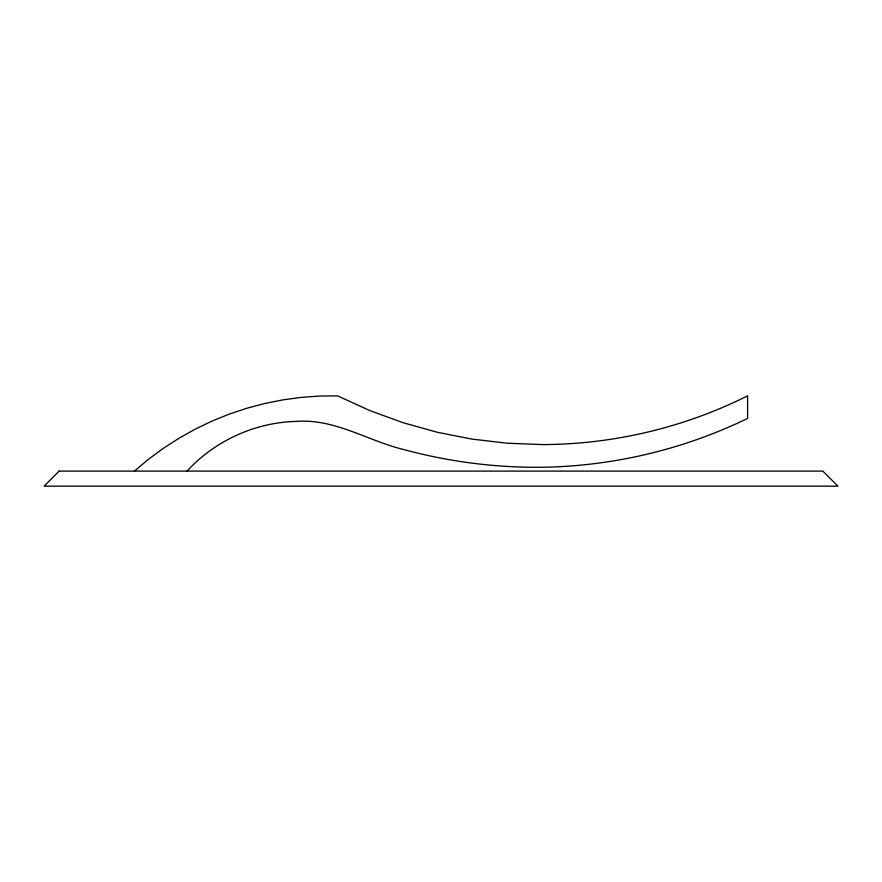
<?xml version="1.0" encoding="UTF-8"?>
<svg xmlns="http://www.w3.org/2000/svg" width="882" height="882" viewBox="0 0 882 882"><rect width="100%" height="100%" fill="white"/><g stroke="black" fill="none" stroke-linecap="round" stroke-linejoin="round"><path stroke-width="1.32" d="M187.061 471.098C214.954 440.625 255.383 422.291 296.694 421.387C334.973 418.542 367.882 440.956 403.934 449.6C449.346 461.892 496.357 467.846 543.4 467.251A489.08 489.08 0 0 0 747.605 418.432L747.605 395.853C684.156 427.561 613.508 444.352 542.573 444.594L507.161 443.216L471.969 439.093L437.207 432.246L403.074 422.71L369.79 410.56L337.541 395.853L319.063 396.073L300.641 397.451L282.328 399.965L264.214 403.614L246.365 408.388L228.846 414.264L211.735 421.21L195.076 429.225L178.958 438.255L163.424 448.265L148.551 459.224L134.395 471.098M59.149 471.098L44.1 486.147L837.9 486.147L822.851 471.098L59.149 471.098"/></g></svg>
